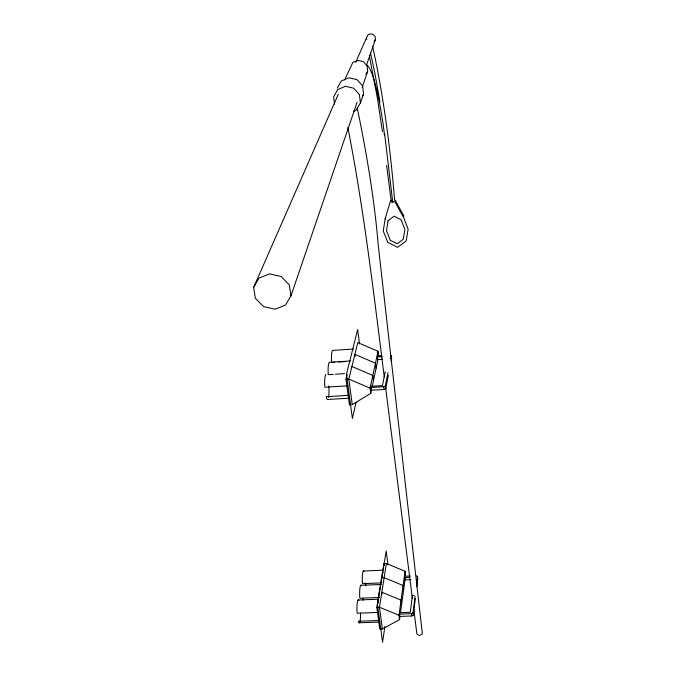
<?xml version="1.0" encoding="UTF-8"?>
<svg xmlns="http://www.w3.org/2000/svg" width="676" height="676" viewBox="0 0 676 676"><rect width="100%" height="100%" fill="white"/><g stroke="black" fill="none" stroke-linecap="round" stroke-linejoin="round"><path stroke-width="1.01" d="M412.428 595.362L410.273 612.279L399.617 612.676L399.719 616.436L411.785 615.988L413.298 615.118L413.011 612.786L415.056 596.35M416.484 584.892L417.523 576.51L416.264 575.808M413.298 615.118L415.334 598.657M416.805 586.743L417.793 578.791L417.523 576.51M410.898 579.636L404.73 579.89L404.916 578.555M405.583 575.504L405.068 571.271L386.385 563.514L383.867 563.615L376.819 607.327L379.751 629.052L382.363 628.959L399.55 619.638L399.964 616.605M400.513 612.566L405.169 578.563M399.55 619.638L398.992 615.278L405.068 571.271M404.73 579.89L404.628 576.282L410.442 576.045M384.897 626.593L382.548 642.2L377.512 604.826L386.19 550.957L387.914 564.367M386.385 563.514L379.447 607.225L382.363 628.959M385.219 371.741L382.447 385.616L370.913 386.309L370.997 390.263L384.069 389.477L385.726 388.7L388.328 375.357M391.091 361.204L391.666 358.238L391.353 355.568L390.77 358.525M385.726 388.7L385.388 385.945L387.999 372.645M370.997 390.263L370.913 386.309M378.653 356.26L378.045 351.309L357.781 342.58L348.824 379.059L352.264 404.67L370.761 393.297L371.597 389.376M372.222 386.435L378.011 359.252M370.761 393.297L370.102 388.159L378.045 351.309M382.591 359.286L377.554 359.598L377.462 355.821L381.644 355.559M356.108 402.212L352.39 418.444L346.442 374.343L357.646 329.575L359.505 343.983M351.326 404.721L349.441 404.831L349.906 402.854M349.441 404.831L345.977 379.228L347.185 374.403M338.245 94.37L253.635 287.444L255.401 298.336L263.572 306.617L275.039 309.202L285.492 305.104L290.967 295.843L357.122 102.237M362.235 87.272L367.693 71.301L367.06 65.766L363.291 61.575L357.832 60.341L352.796 62.547L344.591 79.886M366.274 65.733L375.425 39.445L375.112 36.588L373.186 34.425L370.397 33.8L367.812 34.941L355.686 62.293M353.421 111.286L356.286 110.061L360.401 102.896L363.561 94.108L362.598 85.869L356.945 79.624L348.774 77.782L341.236 81.061L337.223 88.176M374.031 41.92L375.425 39.445M365.885 74.478L367.693 71.301M362.547 95.874L363.561 94.108M253.635 287.444L259.009 278.089L269.53 273.881L281.131 276.492L289.328 284.909L290.967 295.843M399.423 614.104L411.507 613.656L413.011 612.786M390.475 200.654L391.412 200.206M370.651 387.517L383.731 386.731L385.388 385.945M353.48 349.053L332.778 350.379A12.084 1.927 86.4 0 0 331.46 359.725L331.629 362.429L334.755 362.235M377.225 356.936L382.27 356.615M350.506 360.967L329.482 362.294A12.269 1.994 86.4 0 0 328.113 371.876L328.282 374.622L333.336 374.318M338.921 361.973L345.183 361.575M335.364 374.191L344.464 373.625M345.977 379.228L347.878 379.118M347.439 385.861L324.835 387.221L324.657 384.433A12.464 2.053 86.5 0 1 326.077 374.589M348.715 395.342L326.187 396.685L326.652 398.367A12.464 2.053 86.5 0 0 327.615 399.474L349.019 398.215M363.316 571.026L382.455 570.231M381.585 577.752L384.137 577.65L403.099 585.509L403.631 589.776M404.451 577.608L409.588 577.405M380.706 582.923L362.454 583.658L362.302 581.183A11.188 1.639 87.7 0 1 364.06 571.465M360.722 585.298L381.163 584.478M414.253 595.404L412.411 595.471L412.69 597.778M379.388 597.457L359.835 598.218L359.683 595.708A11.365 1.69 87.7 0 1 361.491 585.703M358.06 600.001L378.797 599.198M376.819 607.327L379.447 607.225L398.992 615.278M378.028 612.439L357.139 613.225L356.979 610.673A11.551 1.741 87.8 0 1 358.838 600.364M379.109 620.492L358.288 621.252L358.669 622.503A11.551 1.741 87.8 0 0 360.528 613.124M359.455 622.782L379.151 622.064M394.522 199.961L395.266 200.282L403.961 216.202M351.909 366.502L372.839 375.476L373.473 380.554M348.824 379.059L370.102 388.159M369.375 55.947L377.647 99.516L382.405 131.558M370.465 52.567L374.834 72.966L379.937 101.89M372.628 46.407C383.731 96.964 390.356 148.424 394.623 199.969M357.249 107.991C366.654 153.418 374.42 199.285 378.281 245.549L422.365 633.911L419.45 635.626L416.915 634.096L413.729 609.017M347.87 127.553C364.034 210.05 373.743 293.629 384.272 376.98M379.236 592.32L379.506 594.365M355.17 356.429L354.892 354.351L375.484 363.198L376.101 368.209M382.101 594.263L381.822 592.218L401.079 600.17L401.62 604.488M386.596 165.358L391.252 201.279M383.867 563.615L384.129 565.626M385.599 387.433L412.402 598.564M334.51 104.146L333.589 96.854L337.654 89.629L345.326 86.308L353.649 88.184L359.412 94.53L360.401 102.896M384.568 133.333L392.731 202.175M383.731 386.731L384.069 389.477M411.507 613.656L411.785 615.988M366.417 37.417L366.637 39.326M384.483 135.606L383.419 126.133A125.93 15.489 85.7 0 0 366.645 64.997M378.129 611.814L378.239 613.681M328.815 385.92A12.464 2.053 86.5 0 1 328.578 397.437M378.011 602.815A11.576 1.589 87.8 0 1 378.214 601.108M363.139 598.336A11.365 1.69 87.7 0 1 363.139 600.322M382.717 573.569A11.213 1.496 87.6 0 1 382.903 571.947M365.657 583.008A11.188 1.639 87.7 0 1 365.674 585.923M385.117 219.092L383.258 230.998L387.787 242.329L397.615 247.331L406.175 240.96L408.127 229.113L403.64 217.664L394.919 201.71L390.12 202.09L385.117 219.092M388.058 220.756L386.486 230.753L390.289 240.284L397.218 243.816L403.259 239.312L404.89 229.358L401.113 219.751L394.116 216.176L388.058 220.756"/></g></svg>
